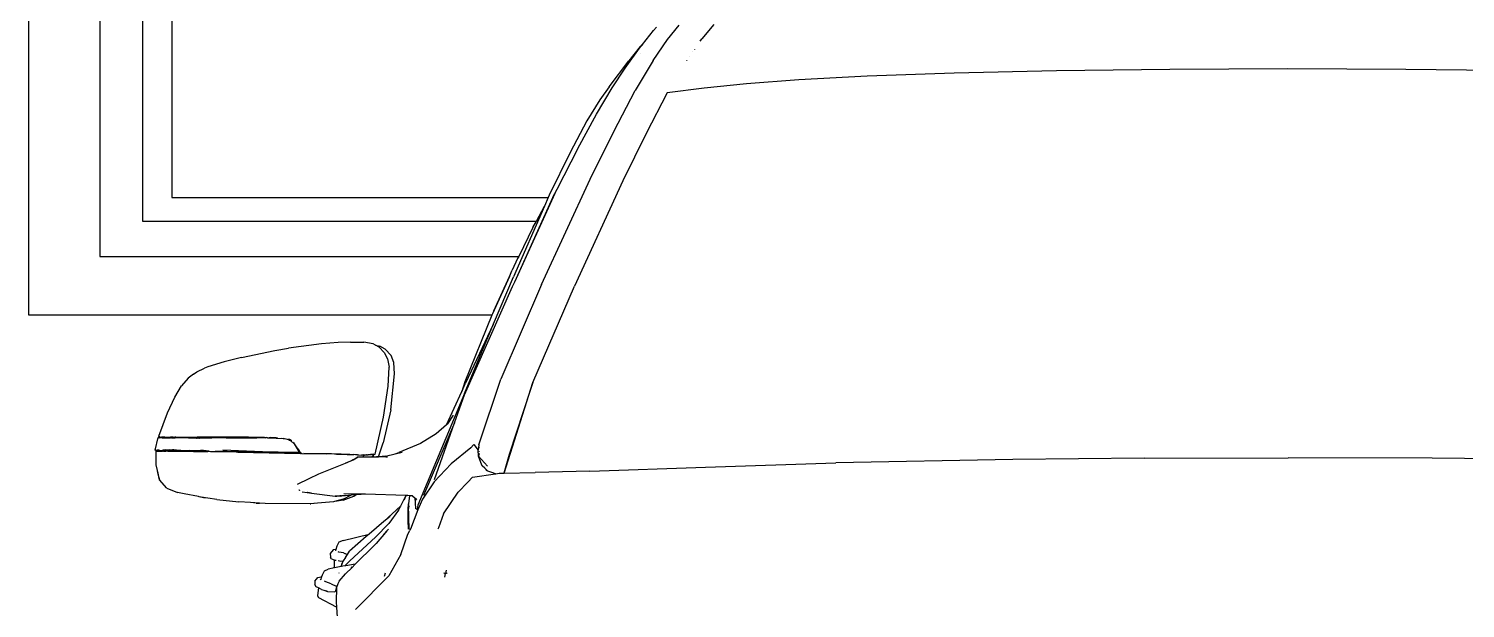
# Model space of a CAD drawing. Header units: inches. Extents: x 7263 to 14962, y 1317 to 2926.
# Drawn here: x 7435.923 to 7437.143, y 1507.375 to 1507.867 of the extents above; entities that cross this region are included whole.
import ezdxf

# ---------------------------------------------------------------- set-up
doc = ezdxf.new("R2010")
doc.units = ezdxf.units.IN
doc.header["$MEASUREMENT"] = 0

msp = doc.modelspace()

# ---------------------------------------------------------------- linework, layer by layer
for p, q in [((7435.9232, 1507.6235), (7435.9232, 1508.8235)), ((7435.9232, 1507.6235), (7435.9232, 1508.8235)), ((7435.9835, 1508.7735), (7435.9835, 1507.6735)), ((7436.0199, 1508.7435), (7436.0199, 1507.7035)), ((7436.0446, 1508.7235), (7436.0446, 1507.7235)), ((7436.4442, 1507.8534), (7436.4538, 1507.8654)), ((7436.4563, 1507.8681), (7436.4538, 1507.8654)), ((7436.4657, 1507.8575), (7436.4756, 1507.8697)), ((7436.5049, 1507.8703), (7436.4948, 1507.8581)), ((7436.4418, 1507.8503), (7436.4442, 1507.8534)), ((7436.4424, 1507.8517), (7436.4442, 1507.8534)), ((7436.4533, 1507.8397), (7436.4657, 1507.8575)), ((7436.4933, 1507.8561), (7436.4948, 1507.8581)), ((7436.4938, 1507.8567), (7436.4933, 1507.8561)), ((7436.4296, 1507.8334), (7436.4418, 1507.8503)), ((7436.4424, 1507.8517), (7436.4328, 1507.8396)), ((7436.4423, 1507.8456), (7436.4424, 1507.8456)), ((7436.4822, 1507.84), (7436.4822, 1507.8401)), ((7436.4845, 1507.8433), (7436.4844, 1507.8433)), ((7436.487, 1507.8471), (7436.4871, 1507.8471)), ((7436.4885, 1507.8492), (7436.4884, 1507.8489)), ((7436.416, 1507.8173), (7436.4328, 1507.8396)), ((7436.4186, 1507.8167), (7436.4296, 1507.8334)), ((7436.4533, 1507.8397), (7436.4381, 1507.8142)), ((7436.4819, 1507.8396), (7436.4819, 1507.8397)), ((7436.7089, 1507.8291), (7436.635, 1507.8266)), ((7436.796, 1507.831), (7436.7089, 1507.8291)), ((7436.892, 1507.8322), (7436.796, 1507.831)), ((7436.9923, 1507.8326), (7436.892, 1507.8322)), ((7437.0926, 1507.8322), (7436.9923, 1507.8326)), ((7437.1886, 1507.831), (7437.0926, 1507.8322)), ((7436.4053, 1507.7942), (7436.4186, 1507.8167)), ((7436.416, 1507.8173), (7436.4082, 1507.8063)), ((7436.4968, 1507.8163), (7436.4654, 1507.8124)), ((7436.5326, 1507.82), (7436.4968, 1507.8163)), ((7436.5772, 1507.8235), (7436.5326, 1507.82)), ((7436.635, 1507.8266), (7436.5772, 1507.8235)), ((7436.4082, 1507.8063), (7436.3972, 1507.7886)), ((7436.4199, 1507.7794), (7436.4381, 1507.8142)), ((7436.4654, 1507.8124), (7436.4474, 1507.7777)), ((7436.3893, 1507.765), (7436.4053, 1507.7942)), ((7436.3972, 1507.7886), (7436.3829, 1507.7617)), ((7436.3999, 1507.7391), (7436.4199, 1507.7794)), ((7436.4474, 1507.7777), (7436.4275, 1507.7375)), ((7436.3829, 1507.7617), (7436.3651, 1507.7254)), ((7436.3893, 1507.765), (7436.3716, 1507.7304)), ((7436.3358, 1507.6519), (7436.3716, 1507.7304)), ((7436.3586, 1507.6497), (7436.3999, 1507.7391)), ((7436.3716, 1507.7304), (7436.3696, 1507.7265)), ((7436.4275, 1507.7375), (7436.3865, 1507.6483)), ((7436.0446, 1507.7235), (7436.3642, 1507.7235)), ((7436.3358, 1507.6519), (7436.3696, 1507.7265)), ((7436.3642, 1507.7235), (7436.361, 1507.7161)), ((7436.3651, 1507.7254), (7436.3642, 1507.7235)), ((7436.361, 1507.7161), (7436.3347, 1507.6562)), ((7436.3542, 1507.7035), (7436.361, 1507.7161)), ((7436.0199, 1507.7035), (7436.3542, 1507.7035)), ((7436.3512, 1507.698), (7436.3392, 1507.6735)), ((7436.3512, 1507.698), (7436.3542, 1507.7035)), ((7436.3542, 1507.7035), (7436.3543, 1507.7035)), ((7435.9835, 1507.6735), (7436.3392, 1507.6735)), ((7436.3383, 1507.6716), (7436.3338, 1507.6618)), ((7436.3392, 1507.6735), (7436.3383, 1507.6716)), ((7436.3313, 1507.6563), (7436.3338, 1507.6618)), ((7436.2932, 1507.5561), (7436.334, 1507.6478)), ((7436.3313, 1507.6563), (7436.3169, 1507.6247)), ((7436.3179, 1507.6163), (7436.3347, 1507.6562)), ((7436.3182, 1507.6274), (7436.3313, 1507.6563)), ((7436.3586, 1507.6497), (7436.324, 1507.5694)), ((7436.334, 1507.6478), (7436.3358, 1507.6519)), ((7436.3513, 1507.5664), (7436.3865, 1507.6483)), ((7436.3164, 1507.6235), (7435.9232, 1507.6235)), ((7436.3164, 1507.6235), (7435.9232, 1507.6235)), ((7436.3164, 1507.6235), (7436.2936, 1507.5669)), ((7436.3169, 1507.6247), (7436.3164, 1507.6235)), ((7436.3182, 1507.6274), (7436.3169, 1507.6247)), ((7436.2932, 1507.5572), (7436.3179, 1507.6163)), ((7436.3174, 1507.6158), (7436.294, 1507.566)), ((7436.3174, 1507.6158), (7436.3179, 1507.6163)), ((7436.1719, 1507.5994), (7436.1436, 1507.5955)), ((7436.186, 1507.6005), (7436.1719, 1507.5994)), ((7436.1963, 1507.6007), (7436.186, 1507.6005)), ((7436.1963, 1507.6007), (7436.2078, 1507.6007)), ((7436.2156, 1507.5992), (7436.2078, 1507.6007)), ((7436.2177, 1507.5981), (7436.2156, 1507.5992)), ((7436.2177, 1507.5981), (7436.2214, 1507.5973)), ((7436.2208, 1507.5963), (7436.2177, 1507.5981)), ((7436.2251, 1507.5919), (7436.2208, 1507.5963)), ((7436.2259, 1507.5948), (7436.2214, 1507.5973)), ((7436.089, 1507.5841), (7436.0752, 1507.5796)), ((7436.1039, 1507.5876), (7436.089, 1507.5841)), ((7436.1039, 1507.5876), (7436.1322, 1507.5936)), ((7436.1322, 1507.5936), (7436.1436, 1507.5955)), ((7436.2251, 1507.5919), (7436.2279, 1507.5865)), ((7436.2308, 1507.5895), (7436.2259, 1507.5948)), ((7436.2279, 1507.5865), (7436.2292, 1507.5794)), ((7436.2331, 1507.5833), (7436.2308, 1507.5895)), ((7436.0631, 1507.5736), (7436.0586, 1507.5701)), ((7436.0631, 1507.5736), (7436.0659, 1507.5756)), ((7436.0659, 1507.5756), (7436.0725, 1507.5786)), ((7436.0752, 1507.5796), (7436.0725, 1507.5786)), ((7436.2285, 1507.5634), (7436.2292, 1507.5794)), ((7436.2305, 1507.5433), (7436.2337, 1507.5739)), ((7436.2337, 1507.5739), (7436.2331, 1507.5833)), ((7436.0472, 1507.5541), (7436.053, 1507.5636)), ((7436.0586, 1507.5701), (7436.053, 1507.5636)), ((7436.2245, 1507.5371), (7436.2285, 1507.5634)), ((7436.2936, 1507.5669), (7436.2908, 1507.5589)), ((7436.2908, 1507.5589), (7436.294, 1507.566)), ((7436.3055, 1507.5135), (7436.324, 1507.5694)), ((7436.3268, 1507.4895), (7436.3496, 1507.5612)), ((7436.3493, 1507.5604), (7436.331, 1507.5052)), ((7436.3513, 1507.5664), (7436.3493, 1507.5604)), ((7436.3496, 1507.5612), (7436.3493, 1507.5604)), ((7436.3496, 1507.5612), (7436.3513, 1507.5664)), ((7436.0409, 1507.5408), (7436.0472, 1507.5541)), ((7436.2932, 1507.5572), (7436.2535, 1507.4622)), ((7436.2779, 1507.5304), (7436.2908, 1507.5589)), ((7436.2848, 1507.5322), (7436.2932, 1507.5561)), ((7436.0337, 1507.5208), (7436.0409, 1507.5408)), ((7436.2172, 1507.5057), (7436.2245, 1507.5371)), ((7436.2305, 1507.5433), (7436.2242, 1507.5151)), ((7436.2789, 1507.5313), (7436.2838, 1507.5388)), ((7436.2691, 1507.5228), (7436.2559, 1507.5147)), ((7436.2848, 1507.5322), (7436.2583, 1507.4706)), ((7436.2678, 1507.484), (7436.2848, 1507.5322)), ((7436.2779, 1507.5304), (7436.2691, 1507.5228)), ((7436.2789, 1507.5313), (7436.2779, 1507.5304)), ((7436.0306, 1507.509), (7436.0332, 1507.5197)), ((7436.0336, 1507.5198), (7436.0332, 1507.5197)), ((7436.0332, 1507.5197), (7436.0335, 1507.5197)), ((7436.0332, 1507.5197), (7436.0335, 1507.5196)), ((7436.0336, 1507.5198), (7436.0335, 1507.5197)), ((7436.0335, 1507.5197), (7436.0342, 1507.5196)), ((7436.0335, 1507.5197), (7436.0335, 1507.5196)), ((7436.0335, 1507.5196), (7436.0337, 1507.5195)), ((7436.0336, 1507.5198), (7436.0346, 1507.52)), ((7436.0342, 1507.5196), (7436.0336, 1507.5198)), ((7436.0336, 1507.5198), (7436.0336, 1507.5198)), ((7436.0336, 1507.5198), (7436.0336, 1507.5198)), ((7436.034, 1507.5206), (7436.0337, 1507.5208)), ((7436.0339, 1507.5195), (7436.0337, 1507.5195)), ((7436.0342, 1507.5196), (7436.0339, 1507.5195)), ((7436.0342, 1507.5195), (7436.0339, 1507.5195)), ((7436.0344, 1507.5202), (7436.034, 1507.5206)), ((7436.0344, 1507.5203), (7436.034, 1507.5206)), ((7436.0346, 1507.52), (7436.0342, 1507.5196)), ((7436.0343, 1507.5199), (7436.0342, 1507.5196)), ((7436.0342, 1507.5196), (7436.0342, 1507.5195)), ((7436.0344, 1507.5195), (7436.0342, 1507.5195)), ((7436.0346, 1507.52), (7436.0343, 1507.5199)), ((7436.0344, 1507.5203), (7436.0344, 1507.5202)), ((7436.0346, 1507.5201), (7436.0344, 1507.5203)), ((7436.0344, 1507.5202), (7436.0346, 1507.5201)), ((7436.0344, 1507.5195), (7436.0346, 1507.52)), ((7436.0347, 1507.5195), (7436.0344, 1507.5195)), ((7436.0348, 1507.52), (7436.0346, 1507.5201)), ((7436.0346, 1507.5201), (7436.0348, 1507.52)), ((7436.0346, 1507.52), (7436.0346, 1507.5201)), ((7436.0346, 1507.5201), (7436.0346, 1507.5201)), ((7436.0346, 1507.52), (7436.0346, 1507.52)), ((7436.0348, 1507.52), (7436.0346, 1507.52)), ((7436.0361, 1507.5196), (7436.0347, 1507.5195)), ((7436.0348, 1507.52), (7436.035, 1507.52)), ((7436.035, 1507.52), (7436.0352, 1507.52)), ((7436.0352, 1507.52), (7436.0357, 1507.52)), ((7436.0357, 1507.52), (7436.0358, 1507.52)), ((7436.0363, 1507.52), (7436.0358, 1507.52)), ((7436.0361, 1507.5196), (7436.0363, 1507.52)), ((7436.0364, 1507.5196), (7436.0361, 1507.5196)), ((7436.0365, 1507.52), (7436.0363, 1507.52)), ((7436.0364, 1507.5196), (7436.0435, 1507.5196)), ((7436.0367, 1507.52), (7436.0365, 1507.52)), ((7436.037, 1507.52), (7436.0367, 1507.52)), ((7436.0371, 1507.52), (7436.037, 1507.52)), ((7436.0372, 1507.52), (7436.0371, 1507.52)), ((7436.0386, 1507.52), (7436.0372, 1507.52)), ((7436.0386, 1507.52), (7436.0436, 1507.52)), ((7436.0436, 1507.52), (7436.0435, 1507.5196)), ((7436.0437, 1507.5196), (7436.0435, 1507.5196)), ((7436.0438, 1507.52), (7436.0436, 1507.52)), ((7436.0437, 1507.5196), (7436.0438, 1507.52)), ((7436.0444, 1507.5196), (7436.0437, 1507.5196)), ((7436.0457, 1507.52), (7436.0438, 1507.52)), ((7436.0444, 1507.5196), (7436.0456, 1507.5196)), ((7436.0457, 1507.52), (7436.0456, 1507.5196)), ((7436.0456, 1507.5196), (7436.0474, 1507.5196)), ((7436.0457, 1507.52), (7436.0467, 1507.52)), ((7436.0467, 1507.52), (7436.0471, 1507.52)), ((7436.0477, 1507.52), (7436.0471, 1507.52)), ((7436.0476, 1507.5196), (7436.0474, 1507.5196)), ((7436.0476, 1507.5196), (7436.0477, 1507.52)), ((7436.0478, 1507.5196), (7436.0476, 1507.5196)), ((7436.048, 1507.52), (7436.0477, 1507.52)), ((7436.048, 1507.52), (7436.0478, 1507.5196)), ((7436.0527, 1507.5196), (7436.0478, 1507.5196)), ((7436.048, 1507.52), (7436.0661, 1507.52)), ((7436.0589, 1507.5196), (7436.0527, 1507.5196)), ((7436.0589, 1507.5196), (7436.0787, 1507.5196)), ((7436.0589, 1507.5196), (7436.0616, 1507.5194)), ((7436.0616, 1507.5194), (7436.0621, 1507.5194)), ((7436.0621, 1507.5194), (7436.0655, 1507.5192)), ((7436.0621, 1507.5194), (7436.0742, 1507.5194)), ((7436.0655, 1507.5192), (7436.0656, 1507.5192)), ((7436.0677, 1507.5192), (7436.0656, 1507.5192)), ((7436.0656, 1507.5192), (7436.0663, 1507.5191)), ((7436.0663, 1507.52), (7436.0661, 1507.52)), ((7436.0744, 1507.52), (7436.0663, 1507.52)), ((7436.0677, 1507.5192), (7436.0663, 1507.5191)), ((7436.0677, 1507.5192), (7436.0678, 1507.5192)), ((7436.0678, 1507.5192), (7436.068, 1507.5192)), ((7436.068, 1507.5192), (7436.0681, 1507.5192)), ((7436.0742, 1507.5194), (7436.0681, 1507.5192)), ((7436.0787, 1507.5196), (7436.0742, 1507.5194)), ((7436.1097, 1507.5199), (7436.0744, 1507.52)), ((7436.1214, 1507.5197), (7436.0744, 1507.52)), ((7436.0787, 1507.5196), (7436.1214, 1507.5197)), ((7436.1231, 1507.5196), (7436.0787, 1507.5196)), ((7436.0908, 1507.5195), (7436.0787, 1507.5196)), ((7436.0908, 1507.5195), (7436.1032, 1507.5195)), ((7436.1138, 1507.5191), (7436.0908, 1507.5195)), ((7436.1032, 1507.5195), (7436.1165, 1507.5192)), ((7436.1165, 1507.5192), (7436.1138, 1507.5191)), ((7436.1231, 1507.5196), (7436.1165, 1507.5192)), ((7436.1235, 1507.5197), (7436.1214, 1507.5197)), ((7436.1245, 1507.5196), (7436.1231, 1507.5196)), ((7436.1245, 1507.5196), (7436.1235, 1507.5197)), ((7436.1245, 1507.5196), (7436.125, 1507.5197)), ((7436.1258, 1507.5196), (7436.125, 1507.5197)), ((7436.1258, 1507.5196), (7436.1275, 1507.5196)), ((7436.1258, 1507.5196), (7436.1272, 1507.5196)), ((7436.1272, 1507.5196), (7436.1333, 1507.5193)), ((7436.1292, 1507.5196), (7436.1272, 1507.5196)), ((7436.1275, 1507.5196), (7436.1288, 1507.5197)), ((7436.1292, 1507.5196), (7436.1288, 1507.5197)), ((7436.1295, 1507.5196), (7436.1292, 1507.5196)), ((7436.1295, 1507.5196), (7436.1326, 1507.5196)), ((7436.13, 1507.5196), (7436.1295, 1507.5196)), ((7436.1333, 1507.5193), (7436.13, 1507.5196)), ((7436.1326, 1507.5196), (7436.13, 1507.5196)), ((7436.1326, 1507.5196), (7436.1329, 1507.5196)), ((7436.1329, 1507.5196), (7436.1347, 1507.5192)), ((7436.1332, 1507.5196), (7436.1329, 1507.5196)), ((7436.1332, 1507.5196), (7436.1344, 1507.5196)), ((7436.1333, 1507.5193), (7436.1347, 1507.5192)), ((7436.1347, 1507.5192), (7436.1392, 1507.519)), ((7436.1377, 1507.5193), (7436.1392, 1507.519)), ((7436.1392, 1507.519), (7436.1415, 1507.5187)), ((7436.143, 1507.518), (7436.1392, 1507.519)), ((7436.1444, 1507.5174), (7436.143, 1507.518)), ((7436.1438, 1507.5184), (7436.144, 1507.5184)), ((7436.1442, 1507.5182), (7436.144, 1507.5184)), ((7436.1451, 1507.5177), (7436.144, 1507.5184)), ((7436.1444, 1507.5174), (7436.1453, 1507.5172)), ((7436.1446, 1507.5172), (7436.1444, 1507.5174)), ((7436.1453, 1507.5172), (7436.1445, 1507.5179)), ((7436.1454, 1507.5171), (7436.1446, 1507.5172)), ((7436.1455, 1507.5168), (7436.1446, 1507.5172)), ((7436.1451, 1507.5177), (7436.1451, 1507.5177)), ((7436.1453, 1507.5177), (7436.1451, 1507.5177)), ((7436.1459, 1507.5172), (7436.1451, 1507.5177)), ((7436.1459, 1507.5172), (7436.1453, 1507.5177)), ((7436.1454, 1507.5171), (7436.1453, 1507.5172)), ((7436.1457, 1507.5168), (7436.1454, 1507.5171)), ((7436.1457, 1507.5168), (7436.1455, 1507.5168)), ((7436.1459, 1507.5167), (7436.1455, 1507.5168)), ((7436.1459, 1507.5167), (7436.1457, 1507.5168)), ((7436.146, 1507.5172), (7436.1459, 1507.5172)), ((7436.1486, 1507.5144), (7436.1459, 1507.5167)), ((7436.146, 1507.5172), (7436.1462, 1507.5171)), ((7436.1463, 1507.517), (7436.1462, 1507.517)), ((7436.1465, 1507.5168), (7436.1463, 1507.517)), ((7436.1463, 1507.517), (7436.1464, 1507.517)), ((7436.1465, 1507.5169), (7436.1464, 1507.517)), ((7436.1465, 1507.5169), (7436.1465, 1507.5168)), ((7436.1466, 1507.5168), (7436.1465, 1507.5168)), ((7436.1466, 1507.5168), (7436.1466, 1507.5168)), ((7436.1478, 1507.5157), (7436.1486, 1507.5144)), ((7436.1486, 1507.5144), (7436.1527, 1507.5073)), ((7436.1486, 1507.5144), (7436.1509, 1507.5111)), ((7436.151, 1507.5109), (7436.1509, 1507.5111)), ((7436.151, 1507.5117), (7436.151, 1507.5118)), ((7436.151, 1507.5109), (7436.1511, 1507.5108)), ((7436.1511, 1507.5108), (7436.1525, 1507.509)), ((7436.1511, 1507.5108), (7436.1521, 1507.5093)), ((7436.2203, 1507.5034), (7436.2242, 1507.5151)), ((7436.2559, 1507.5147), (7436.2374, 1507.5069)), ((7436.2986, 1507.5109), (7436.282, 1507.4975)), ((7436.3011, 1507.5137), (7436.2986, 1507.5109)), ((7436.2991, 1507.5128), (7436.2991, 1507.5128)), ((7436.3011, 1507.5137), (7436.3047, 1507.5091)), ((7436.3055, 1507.5135), (7436.3047, 1507.5091)), ((7436.3055, 1507.5117), (7436.3054, 1507.5114)), ((7436.3056, 1507.5112), (7436.3054, 1507.5109)), ((7436.0313, 1507.5083), (7436.0306, 1507.509)), ((7436.0308, 1507.509), (7436.0306, 1507.509)), ((7436.0308, 1507.509), (7436.0313, 1507.5083)), ((7436.0312, 1507.5089), (7436.0308, 1507.509)), ((7436.0312, 1507.5089), (7436.0315, 1507.5088)), ((7436.0312, 1507.5089), (7436.0312, 1507.5089)), ((7436.0312, 1507.5089), (7436.0314, 1507.5089)), ((7436.0314, 1507.5087), (7436.0313, 1507.5083)), ((7436.0313, 1507.5083), (7436.0319, 1507.5082)), ((7436.0315, 1507.5088), (7436.0314, 1507.5089)), ((7436.0314, 1507.5089), (7436.0315, 1507.5089)), ((7436.0315, 1507.5088), (7436.0314, 1507.5087)), ((7436.0314, 1507.5087), (7436.0319, 1507.5082)), ((7436.0315, 1507.5089), (7436.0315, 1507.5088)), ((7436.0315, 1507.5089), (7436.0322, 1507.5089)), ((7436.0319, 1507.5082), (7436.0315, 1507.5081)), ((7436.0315, 1507.4966), (7436.0315, 1507.5081)), ((7436.0319, 1507.5082), (7436.032, 1507.5082)), ((7436.0323, 1507.5083), (7436.032, 1507.5082)), ((7436.032, 1507.5082), (7436.0324, 1507.5082)), ((7436.032, 1507.5082), (7436.032, 1507.5082)), ((7436.032, 1507.5082), (7436.0324, 1507.5082)), ((7436.0325, 1507.5089), (7436.0322, 1507.5089)), ((7436.0324, 1507.5083), (7436.0323, 1507.5083)), ((7436.0323, 1507.5081), (7436.0323, 1507.508)), ((7436.0325, 1507.5089), (7436.0324, 1507.5088)), ((7436.0324, 1507.5082), (7436.034, 1507.5081)), ((7436.0324, 1507.508), (7436.0324, 1507.5081)), ((7436.0325, 1507.5088), (7436.0325, 1507.5089)), ((7436.0339, 1507.5089), (7436.0325, 1507.5089)), ((7436.0325, 1507.5089), (7436.0325, 1507.5089)), ((7436.0339, 1507.5089), (7436.0365, 1507.5088)), ((7436.0339, 1507.508), (7436.034, 1507.5081)), ((7436.0341, 1507.5088), (7436.034, 1507.5088)), ((7436.034, 1507.5085), (7436.0341, 1507.5087)), ((7436.034, 1507.5081), (7436.0344, 1507.5081)), ((7436.0341, 1507.5087), (7436.0341, 1507.5088)), ((7436.0341, 1507.5088), (7436.0343, 1507.5085)), ((7436.0342, 1507.5084), (7436.0341, 1507.5087)), ((7436.0343, 1507.5084), (7436.0342, 1507.5084)), ((7436.0343, 1507.5085), (7436.0343, 1507.5087)), ((7436.0343, 1507.5085), (7436.0343, 1507.5084)), ((7436.0344, 1507.5084), (7436.0343, 1507.5084)), ((7436.0345, 1507.5084), (7436.0344, 1507.5084)), ((7436.0345, 1507.5084), (7436.0344, 1507.5084)), ((7436.0345, 1507.5081), (7436.0344, 1507.5081)), ((7436.0344, 1507.5081), (7436.0344, 1507.5081)), ((7436.0344, 1507.5081), (7436.0347, 1507.5081)), ((7436.0346, 1507.5086), (7436.0345, 1507.5084)), ((7436.0347, 1507.5085), (7436.0345, 1507.5084)), ((7436.0345, 1507.5084), (7436.0345, 1507.5084)), ((7436.0351, 1507.5083), (7436.0345, 1507.5084)), ((7436.0349, 1507.5084), (7436.0345, 1507.5084)), ((7436.0346, 1507.5082), (7436.0347, 1507.5081)), ((7436.0347, 1507.5081), (7436.035, 1507.5082)), ((7436.035, 1507.5082), (7436.0354, 1507.5082)), ((7436.0354, 1507.5082), (7436.0355, 1507.5082)), ((7436.0356, 1507.5082), (7436.0355, 1507.5082)), ((7436.0356, 1507.5082), (7436.0356, 1507.5081)), ((7436.0356, 1507.5081), (7436.0363, 1507.5081)), ((7436.0363, 1507.5081), (7436.0365, 1507.5081)), ((7436.0373, 1507.509), (7436.0365, 1507.5088)), ((7436.0368, 1507.5088), (7436.0365, 1507.5088)), ((7436.0367, 1507.5081), (7436.0365, 1507.5081)), ((7436.0365, 1507.5081), (7436.0367, 1507.5081)), ((7436.0373, 1507.5081), (7436.0367, 1507.5081)), ((7436.0367, 1507.5081), (7436.0367, 1507.5081)), ((7436.0369, 1507.5088), (7436.0368, 1507.5088)), ((7436.0372, 1507.5089), (7436.0369, 1507.5088)), ((7436.0397, 1507.5087), (7436.0369, 1507.5088)), ((7436.0372, 1507.5089), (7436.0373, 1507.509)), ((7436.0399, 1507.5087), (7436.0372, 1507.5089)), ((7436.0394, 1507.5094), (7436.0373, 1507.509)), ((7436.0375, 1507.5081), (7436.0373, 1507.5081)), ((7436.0375, 1507.5081), (7436.0375, 1507.5081)), ((7436.0375, 1507.5081), (7436.0377, 1507.5081)), ((7436.0377, 1507.5081), (7436.0378, 1507.5081)), ((7436.0378, 1507.5081), (7436.038, 1507.5081)), ((7436.038, 1507.5081), (7436.0382, 1507.5081)), ((7436.0382, 1507.5081), (7436.0383, 1507.5081)), ((7436.0383, 1507.5081), (7436.0384, 1507.5081)), ((7436.0383, 1507.5081), (7436.0383, 1507.5081)), ((7436.0384, 1507.5081), (7436.0384, 1507.5081)), ((7436.0384, 1507.5081), (7436.0384, 1507.5081)), ((7436.0384, 1507.5081), (7436.0389, 1507.5081)), ((7436.0389, 1507.5081), (7436.0396, 1507.5081)), ((7436.0397, 1507.5087), (7436.0391, 1507.5086)), ((7436.0394, 1507.5094), (7436.0412, 1507.5094)), ((7436.0394, 1507.5094), (7436.0411, 1507.5091)), ((7436.0406, 1507.5081), (7436.0396, 1507.5081)), ((7436.0399, 1507.5087), (7436.0397, 1507.5087)), ((7436.0411, 1507.5087), (7436.0397, 1507.5087)), ((7436.0411, 1507.5091), (7436.0399, 1507.5087)), ((7436.0411, 1507.5087), (7436.0399, 1507.5087)), ((7436.0411, 1507.5085), (7436.04, 1507.5085)), ((7436.0411, 1507.5081), (7436.0406, 1507.5081)), ((7436.0411, 1507.5091), (7436.0412, 1507.5091)), ((7436.0412, 1507.5091), (7436.0411, 1507.5087)), ((7436.0411, 1507.5087), (7436.0411, 1507.5085)), ((7436.0414, 1507.5086), (7436.0411, 1507.5087)), ((7436.0411, 1507.5085), (7436.0411, 1507.5084)), ((7436.0413, 1507.5085), (7436.0411, 1507.5085)), ((7436.0411, 1507.5081), (7436.0411, 1507.508)), ((7436.0413, 1507.5081), (7436.0411, 1507.5081)), ((7436.0412, 1507.5094), (7436.0415, 1507.5094)), ((7436.0412, 1507.5094), (7436.0412, 1507.5091)), ((7436.0412, 1507.5091), (7436.0414, 1507.509)), ((7436.0414, 1507.5091), (7436.0412, 1507.5091)), ((7436.0413, 1507.5085), (7436.0414, 1507.5086)), ((7436.0413, 1507.5083), (7436.0413, 1507.5085)), ((7436.0432, 1507.5085), (7436.0413, 1507.5085)), ((7436.0413, 1507.5081), (7436.0431, 1507.5082)), ((7436.0413, 1507.508), (7436.0413, 1507.5081)), ((7436.0431, 1507.5081), (7436.0413, 1507.5081)), ((7436.0414, 1507.5091), (7436.0415, 1507.5094)), ((7436.0426, 1507.5094), (7436.0414, 1507.5091)), ((7436.0414, 1507.509), (7436.0414, 1507.5091)), ((7436.0414, 1507.509), (7436.0419, 1507.5089)), ((7436.0414, 1507.5086), (7436.0414, 1507.509)), ((7436.0414, 1507.5087), (7436.0419, 1507.5089)), ((7436.0414, 1507.5087), (7436.0425, 1507.5088)), ((7436.0414, 1507.5087), (7436.0414, 1507.5086)), ((7436.0432, 1507.5086), (7436.0414, 1507.5087)), ((7436.0415, 1507.5094), (7436.0426, 1507.5094)), ((7436.0419, 1507.5089), (7436.0434, 1507.5094)), ((7436.0419, 1507.5089), (7436.0425, 1507.5088)), ((7436.0425, 1507.5088), (7436.0433, 1507.5088)), ((7436.0425, 1507.5088), (7436.0432, 1507.5086)), ((7436.0426, 1507.5082), (7436.0425, 1507.5082)), ((7436.0426, 1507.5094), (7436.0431, 1507.5094)), ((7436.0426, 1507.5082), (7436.0431, 1507.5083)), ((7436.0431, 1507.5094), (7436.0434, 1507.5094)), ((7436.0432, 1507.5085), (7436.0431, 1507.5083)), ((7436.0431, 1507.5083), (7436.0431, 1507.5082)), ((7436.0431, 1507.5083), (7436.0435, 1507.5083)), ((7436.0431, 1507.5082), (7436.0435, 1507.5081)), ((7436.0431, 1507.5081), (7436.0431, 1507.508)), ((7436.0435, 1507.5081), (7436.0431, 1507.5081)), ((7436.0433, 1507.5088), (7436.0432, 1507.5086)), ((7436.0433, 1507.5086), (7436.0432, 1507.5086)), ((7436.0432, 1507.5086), (7436.0432, 1507.5085)), ((7436.0434, 1507.5085), (7436.0432, 1507.5085)), ((7436.0434, 1507.5094), (7436.0433, 1507.5088)), ((7436.0444, 1507.5089), (7436.0433, 1507.5086)), ((7436.0433, 1507.5088), (7436.0444, 1507.5089)), ((7436.0433, 1507.5086), (7436.0481, 1507.5081)), ((7436.0451, 1507.5086), (7436.0433, 1507.5086)), ((7436.0434, 1507.5094), (7436.0439, 1507.5094)), ((7436.0435, 1507.5081), (7436.044, 1507.5081)), ((7436.0439, 1507.5094), (7436.0453, 1507.5095)), ((7436.0439, 1507.5094), (7436.0446, 1507.509)), ((7436.0441, 1507.5081), (7436.044, 1507.5081)), ((7436.0441, 1507.5081), (7436.0446, 1507.5081)), ((7436.0446, 1507.509), (7436.0444, 1507.5089)), ((7436.0444, 1507.5089), (7436.0446, 1507.5089)), ((7436.0453, 1507.5092), (7436.0446, 1507.509)), ((7436.0446, 1507.509), (7436.0446, 1507.5089)), ((7436.0446, 1507.5089), (7436.0452, 1507.509)), ((7436.0446, 1507.5089), (7436.0451, 1507.5086)), ((7436.0446, 1507.5081), (7436.0448, 1507.5081)), ((7436.0448, 1507.5081), (7436.045, 1507.5081)), ((7436.045, 1507.508), (7436.045, 1507.5081)), ((7436.045, 1507.5081), (7436.0454, 1507.5081)), ((7436.0451, 1507.5086), (7436.0452, 1507.509)), ((7436.0455, 1507.5086), (7436.0451, 1507.5086)), ((7436.0451, 1507.5086), (7436.0451, 1507.5086)), ((7436.0452, 1507.509), (7436.0453, 1507.5092)), ((7436.0452, 1507.509), (7436.0455, 1507.509)), ((7436.0453, 1507.5092), (7436.0453, 1507.5095)), ((7436.0453, 1507.5095), (7436.0456, 1507.5095)), ((7436.0456, 1507.5093), (7436.0453, 1507.5092)), ((7436.0454, 1507.5081), (7436.0454, 1507.5081)), ((7436.0454, 1507.5081), (7436.0454, 1507.508)), ((7436.0454, 1507.5081), (7436.0455, 1507.5081)), ((7436.0456, 1507.5093), (7436.0455, 1507.509)), ((7436.0455, 1507.509), (7436.0455, 1507.5086)), ((7436.0455, 1507.509), (7436.0461, 1507.509)), ((7436.0463, 1507.5086), (7436.0455, 1507.5086)), ((7436.0455, 1507.5081), (7436.0481, 1507.5081)), ((7436.0456, 1507.5095), (7436.0456, 1507.5093)), ((7436.0456, 1507.5095), (7436.046, 1507.5095)), ((7436.046, 1507.5094), (7436.0456, 1507.5093)), ((7436.046, 1507.5095), (7436.046, 1507.5094)), ((7436.046, 1507.5095), (7436.0463, 1507.5095)), ((7436.0463, 1507.5095), (7436.046, 1507.5094)), ((7436.046, 1507.5094), (7436.0461, 1507.509)), ((7436.0461, 1507.509), (7436.0485, 1507.5092)), ((7436.0461, 1507.509), (7436.0463, 1507.5086)), ((7436.0463, 1507.5095), (7436.0485, 1507.5092)), ((7436.0523, 1507.5087), (7436.0463, 1507.5086)), ((7436.0523, 1507.5087), (7436.0481, 1507.5081)), ((7436.0481, 1507.5081), (7436.0628, 1507.5079)), ((7436.0485, 1507.5092), (7436.0523, 1507.5087)), ((7436.0523, 1507.5087), (7436.0596, 1507.5086)), ((7436.0596, 1507.5086), (7436.0692, 1507.5091)), ((7436.0753, 1507.508), (7436.0596, 1507.5086)), ((7436.0633, 1507.5078), (7436.0628, 1507.5079)), ((7436.0633, 1507.5078), (7436.0753, 1507.508)), ((7436.0994, 1507.5072), (7436.0633, 1507.5078)), ((7436.0761, 1507.5081), (7436.0692, 1507.5091)), ((7436.0761, 1507.5081), (7436.0753, 1507.508)), ((7436.0764, 1507.5081), (7436.0761, 1507.5081)), ((7436.0764, 1507.5081), (7436.0776, 1507.508)), ((7436.0776, 1507.508), (7436.0791, 1507.508)), ((7436.0791, 1507.508), (7436.0815, 1507.508)), ((7436.0817, 1507.5079), (7436.0815, 1507.508)), ((7436.0824, 1507.5079), (7436.0817, 1507.5079)), ((7436.0837, 1507.5079), (7436.0824, 1507.5079)), ((7436.0843, 1507.5079), (7436.0837, 1507.5079)), ((7436.0876, 1507.5079), (7436.0843, 1507.5079)), ((7436.091, 1507.5078), (7436.0843, 1507.5079)), ((7436.091, 1507.5078), (7436.0876, 1507.5079)), ((7436.0897, 1507.5079), (7436.0876, 1507.5079)), ((7436.088, 1507.5093), (7436.1351, 1507.5074)), ((7436.0897, 1507.5079), (7436.091, 1507.5078)), ((7436.1351, 1507.5074), (7436.0897, 1507.5079)), ((7436.0914, 1507.5078), (7436.091, 1507.5078)), ((7436.0917, 1507.5078), (7436.0914, 1507.5078)), ((7436.0914, 1507.5078), (7436.0914, 1507.5078)), ((7436.0917, 1507.5078), (7436.1004, 1507.5076)), ((7436.1006, 1507.5072), (7436.0994, 1507.5072)), ((7436.1004, 1507.5076), (7436.1073, 1507.5075)), ((7436.1006, 1507.5072), (7436.1537, 1507.5063)), ((7436.1006, 1507.5072), (7436.1389, 1507.5068)), ((7436.1006, 1507.5072), (7436.1537, 1507.5063)), ((7436.128, 1507.5071), (7436.1073, 1507.5075)), ((7436.1389, 1507.5068), (7436.1073, 1507.5075)), ((7436.131, 1507.5071), (7436.128, 1507.5071)), ((7436.1315, 1507.5071), (7436.131, 1507.5071)), ((7436.1464, 1507.5068), (7436.1315, 1507.5071)), ((7436.1529, 1507.5067), (7436.1315, 1507.5071)), ((7436.1351, 1507.5074), (7436.1383, 1507.5074)), ((7436.1383, 1507.5074), (7436.1497, 1507.5071)), ((7436.1383, 1507.5074), (7436.148, 1507.5073)), ((7436.153, 1507.5066), (7436.1389, 1507.5068)), ((7436.1529, 1507.5066), (7436.1464, 1507.5068)), ((7436.1464, 1507.5068), (7436.1464, 1507.5068)), ((7436.148, 1507.5073), (7436.1497, 1507.5071)), ((7436.148, 1507.5073), (7436.1527, 1507.5073)), ((7436.1497, 1507.5071), (7436.1528, 1507.5068)), ((7436.1497, 1507.5071), (7436.1527, 1507.5071)), ((7436.1521, 1507.5093), (7436.1525, 1507.509)), ((7436.1521, 1507.5093), (7436.1531, 1507.5079)), ((7436.1525, 1507.509), (7436.153, 1507.5083)), ((7436.1527, 1507.5073), (7436.1531, 1507.5071)), ((7436.1527, 1507.5073), (7436.1527, 1507.5071)), ((7436.1527, 1507.5071), (7436.1531, 1507.5071)), ((7436.1527, 1507.5071), (7436.1528, 1507.5068)), ((7436.153, 1507.5083), (7436.1528, 1507.5087)), ((7436.1528, 1507.5068), (7436.1529, 1507.5067)), ((7436.1528, 1507.5068), (7436.1536, 1507.5067)), ((7436.1529, 1507.5067), (7436.1529, 1507.5066)), ((7436.1536, 1507.5067), (7436.1529, 1507.5067)), ((7436.1529, 1507.5066), (7436.153, 1507.5066)), ((7436.1536, 1507.5066), (7436.1529, 1507.5066)), ((7436.1532, 1507.508), (7436.153, 1507.5083)), ((7436.153, 1507.5066), (7436.1537, 1507.5063)), ((7436.1531, 1507.5084), (7436.1532, 1507.5084)), ((7436.1531, 1507.5079), (7436.1534, 1507.5076)), ((7436.1531, 1507.5079), (7436.1536, 1507.5072)), ((7436.1531, 1507.5071), (7436.1536, 1507.5068)), ((7436.1534, 1507.5076), (7436.1532, 1507.508)), ((7436.1534, 1507.5076), (7436.1535, 1507.5076)), ((7436.1535, 1507.5075), (7436.1535, 1507.5076)), ((7436.1536, 1507.5072), (7436.1535, 1507.5075)), ((7436.1535, 1507.5075), (7436.1536, 1507.5075)), ((7436.1535, 1507.5075), (7436.154, 1507.507)), ((7436.1535, 1507.5075), (7436.1538, 1507.5071)), ((7436.1536, 1507.5072), (7436.1537, 1507.5071)), ((7436.1536, 1507.5067), (7436.1538, 1507.5068)), ((7436.1536, 1507.5068), (7436.1538, 1507.5068)), ((7436.1536, 1507.5067), (7436.1536, 1507.5068)), ((7436.1536, 1507.5066), (7436.1536, 1507.5067)), ((7436.1537, 1507.5064), (7436.1536, 1507.5066)), ((7436.1539, 1507.5066), (7436.1536, 1507.5066)), ((7436.1537, 1507.5071), (7436.1538, 1507.5071)), ((7436.1537, 1507.5071), (7436.1539, 1507.5067)), ((7436.1537, 1507.5063), (7436.1537, 1507.5063)), ((7436.1551, 1507.5062), (7436.1537, 1507.5063)), ((7436.1537, 1507.5063), (7436.1538, 1507.5063)), ((7436.1537, 1507.5063), (7436.1538, 1507.5063)), ((7436.1538, 1507.5074), (7436.1538, 1507.5074)), ((7436.1538, 1507.5071), (7436.154, 1507.507)), ((7436.1538, 1507.5071), (7436.154, 1507.5067)), ((7436.1538, 1507.5068), (7436.1539, 1507.5067)), ((7436.1538, 1507.5063), (7436.1539, 1507.5066)), ((7436.1538, 1507.5063), (7436.1543, 1507.5066)), ((7436.1539, 1507.5066), (7436.1539, 1507.5067)), ((7436.1539, 1507.5067), (7436.154, 1507.5067)), ((7436.1539, 1507.5067), (7436.1539, 1507.5067)), ((7436.154, 1507.5067), (7436.1539, 1507.5067)), ((7436.1541, 1507.5066), (7436.1539, 1507.5066)), ((7436.154, 1507.507), (7436.154, 1507.507)), ((7436.154, 1507.507), (7436.154, 1507.507)), ((7436.154, 1507.507), (7436.1542, 1507.5067)), ((7436.154, 1507.5067), (7436.1541, 1507.5067)), ((7436.154, 1507.5067), (7436.1541, 1507.5066)), ((7436.1541, 1507.5067), (7436.1542, 1507.5067)), ((7436.1542, 1507.5067), (7436.1543, 1507.5066)), ((7436.1543, 1507.5067), (7436.1542, 1507.5067)), ((7436.1543, 1507.5066), (7436.1545, 1507.5066)), ((7436.1543, 1507.5066), (7436.1551, 1507.5062)), ((7436.1551, 1507.5062), (7436.1551, 1507.5062)), ((7436.1551, 1507.5062), (7436.1552, 1507.5062)), ((7436.1552, 1507.5062), (7436.1757, 1507.5058)), ((7436.1757, 1507.5058), (7436.1569, 1507.5062)), ((7436.179, 1507.5058), (7436.1757, 1507.5058)), ((7436.1803, 1507.5058), (7436.179, 1507.5058)), ((7436.1828, 1507.5057), (7436.1803, 1507.5058)), ((7436.1845, 1507.5057), (7436.1828, 1507.5057)), ((7436.1935, 1507.5054), (7436.1845, 1507.5057)), ((7436.1884, 1507.5055), (7436.1845, 1507.5057)), ((7436.1845, 1507.5057), (7436.1958, 1507.5055)), ((7436.1922, 1507.4981), (7436.1986, 1507.5007)), ((7436.1973, 1507.4999), (7436.1922, 1507.4981)), ((7436.1935, 1507.5054), (7436.1991, 1507.5053)), ((7436.1958, 1507.5055), (7436.2006, 1507.5053)), ((7436.1986, 1507.5007), (7436.1973, 1507.4999)), ((7436.1986, 1507.5007), (7436.2028, 1507.5033)), ((7436.2011, 1507.5021), (7436.1986, 1507.5007)), ((7436.2024, 1507.5051), (7436.1991, 1507.5053)), ((7436.1992, 1507.5052), (7436.1991, 1507.5052)), ((7436.2006, 1507.5053), (7436.2036, 1507.505)), ((7436.2028, 1507.5033), (7436.2011, 1507.5021)), ((7436.2024, 1507.5051), (7436.2058, 1507.5047)), ((7436.2028, 1507.5033), (7436.2069, 1507.5033)), ((7436.2036, 1507.505), (7436.2072, 1507.5048)), ((7436.2072, 1507.5048), (7436.2058, 1507.5047)), ((7436.2071, 1507.5039), (7436.2069, 1507.5033)), ((7436.2069, 1507.5033), (7436.2071, 1507.5033)), ((7436.2071, 1507.5033), (7436.2074, 1507.5043)), ((7436.2071, 1507.5033), (7436.2093, 1507.5033)), ((7436.2072, 1507.5048), (7436.2074, 1507.5048)), ((7436.2076, 1507.5052), (7436.2074, 1507.5048)), ((7436.2074, 1507.5048), (7436.2076, 1507.5048)), ((7436.2076, 1507.5048), (7436.2077, 1507.5052)), ((7436.2099, 1507.505), (7436.2076, 1507.5048)), ((7436.2076, 1507.5048), (7436.2083, 1507.5047)), ((7436.2083, 1507.5047), (7436.2131, 1507.5053)), ((7436.2083, 1507.5047), (7436.2106, 1507.5051)), ((7436.2093, 1507.5033), (7436.2094, 1507.5034)), ((7436.2093, 1507.5033), (7436.2131, 1507.5033)), ((7436.2099, 1507.505), (7436.21, 1507.5052)), ((7436.2106, 1507.5051), (7436.2099, 1507.505)), ((7436.2107, 1507.5053), (7436.2106, 1507.5051)), ((7436.2106, 1507.5051), (7436.2114, 1507.5051)), ((7436.2114, 1507.5051), (7436.2137, 1507.5054)), ((7436.2131, 1507.5053), (7436.2114, 1507.5051)), ((7436.2131, 1507.5053), (7436.2137, 1507.5053)), ((7436.2131, 1507.5033), (7436.2131, 1507.5033)), ((7436.2131, 1507.5033), (7436.2147, 1507.5033)), ((7436.2137, 1507.5053), (7436.2172, 1507.5057)), ((7436.2137, 1507.5054), (7436.2146, 1507.5056)), ((7436.2137, 1507.5055), (7436.2137, 1507.5054)), ((7436.2155, 1507.5055), (7436.2137, 1507.5053)), ((7436.2137, 1507.5054), (7436.2137, 1507.5053)), ((7436.2147, 1507.5033), (7436.2151, 1507.5045)), ((7436.2147, 1507.5033), (7436.2156, 1507.5033)), ((7436.2162, 1507.5052), (7436.2155, 1507.5055)), ((7436.2156, 1507.5033), (7436.2162, 1507.5052)), ((7436.2156, 1507.5033), (7436.2186, 1507.5033)), ((7436.2203, 1507.5034), (7436.2186, 1507.5033)), ((7436.2186, 1507.5033), (7436.2202, 1507.5033)), ((7436.2202, 1507.5033), (7436.2203, 1507.5034)), ((7436.2264, 1507.5033), (7436.2202, 1507.5033)), ((7436.226, 1507.504), (7436.2203, 1507.5034)), ((7436.226, 1507.504), (7436.2343, 1507.5059)), ((7436.2264, 1507.5033), (7436.2272, 1507.5035)), ((7436.2264, 1507.5033), (7436.2272, 1507.5035)), ((7436.2264, 1507.5033), (7436.2278, 1507.5033)), ((7436.2343, 1507.5059), (7436.2403, 1507.5072)), ((7436.2343, 1507.5059), (7436.2374, 1507.5069)), ((7436.3052, 1507.5038), (7436.3047, 1507.5091)), ((7436.3052, 1507.5043), (7436.3058, 1507.5056)), ((7436.3078, 1507.4962), (7436.3052, 1507.5038)), ((7436.3127, 1507.4953), (7436.3052, 1507.5038)), ((7436.3053, 1507.5081), (7436.3057, 1507.5076)), ((7436.3058, 1507.5059), (7436.3053, 1507.5059)), ((7436.3053, 1507.5056), (7436.3054, 1507.5056)), ((7436.3054, 1507.5056), (7436.3058, 1507.5056)), ((7436.331, 1507.5052), (7436.3266, 1507.4895)), ((7436.7588, 1507.5012), (7436.6086, 1507.4982)), ((7436.8702, 1507.5022), (7436.7588, 1507.5012)), ((7436.8702, 1507.5022), (7436.9927, 1507.5026)), ((7437.1149, 1507.5022), (7436.9927, 1507.5026)), ((7437.2288, 1507.5011), (7437.1149, 1507.5022)), ((7436.0325, 1507.4918), (7436.0315, 1507.4966)), ((7436.0325, 1507.4909), (7436.0325, 1507.4918)), ((7436.0328, 1507.4902), (7436.0325, 1507.4918)), ((7436.0328, 1507.4902), (7436.0325, 1507.4909)), ((7436.0328, 1507.49), (7436.0328, 1507.4902)), ((7436.0328, 1507.49), (7436.0332, 1507.4879)), ((7436.0341, 1507.4837), (7436.0328, 1507.49)), ((7436.0332, 1507.4879), (7436.0341, 1507.4837)), ((7436.1613, 1507.4849), (7436.1694, 1507.4888)), ((7436.1694, 1507.4888), (7436.1922, 1507.4981)), ((7436.282, 1507.4975), (7436.2673, 1507.4821)), ((7436.3, 1507.486), (7436.3196, 1507.4889)), ((7436.3083, 1507.4957), (7436.3078, 1507.4962)), ((7436.3083, 1507.4957), (7436.3082, 1507.4954)), ((7436.3104, 1507.4938), (7436.3083, 1507.4957)), ((7436.3102, 1507.4933), (7436.3104, 1507.4938)), ((7436.3111, 1507.4931), (7436.3104, 1507.4938)), ((7436.3111, 1507.4931), (7436.3109, 1507.4926)), ((7436.3131, 1507.4913), (7436.3111, 1507.4931)), ((7436.3131, 1507.4913), (7436.3116, 1507.4918)), ((7436.3182, 1507.4896), (7436.3131, 1507.4913)), ((7436.3196, 1507.4889), (7436.3182, 1507.4896)), ((7436.3196, 1507.4889), (7436.3197, 1507.489)), ((7436.3197, 1507.489), (7436.3226, 1507.4894)), ((7436.3226, 1507.4894), (7436.3266, 1507.4895)), ((7436.3266, 1507.4895), (7436.3268, 1507.4895)), ((7436.3268, 1507.4895), (7436.3532, 1507.4899)), ((7436.3997, 1507.4913), (7436.3532, 1507.4899)), ((7436.3997, 1507.4913), (7436.4978, 1507.4947)), ((7436.4978, 1507.4947), (7436.6086, 1507.4982)), ((7436.0404, 1507.4766), (7436.0341, 1507.4837)), ((7436.0404, 1507.4766), (7436.0496, 1507.4731)), ((7436.1514, 1507.4801), (7436.1613, 1507.4849)), ((7436.1528, 1507.4751), (7436.1528, 1507.4752)), ((7436.1528, 1507.475), (7436.1528, 1507.4751)), ((7436.1528, 1507.4751), (7436.153, 1507.475)), ((7436.153, 1507.475), (7436.1528, 1507.475)), ((7436.153, 1507.4749), (7436.1528, 1507.475)), ((7436.1528, 1507.475), (7436.1528, 1507.475)), ((7436.153, 1507.475), (7436.1531, 1507.4749)), ((7436.153, 1507.4749), (7436.1531, 1507.4749)), ((7436.1532, 1507.4749), (7436.1531, 1507.4749)), ((7436.1532, 1507.4749), (7436.1532, 1507.4748)), ((7436.2673, 1507.4821), (7436.2574, 1507.4675)), ((7436.2879, 1507.4733), (7436.2959, 1507.4819)), ((7436.3, 1507.486), (7436.2959, 1507.4819)), ((7436.0551, 1507.4718), (7436.0496, 1507.4731)), ((7436.0672, 1507.4696), (7436.0551, 1507.4718)), ((7436.068, 1507.4694), (7436.0672, 1507.4696)), ((7436.0717, 1507.4686), (7436.068, 1507.4694)), ((7436.0753, 1507.4683), (7436.068, 1507.4694)), ((7436.0753, 1507.4683), (7436.0717, 1507.4686)), ((7436.0829, 1507.4671), (7436.0753, 1507.4683)), ((7436.0829, 1507.4671), (7436.1015, 1507.4652)), ((7436.1114, 1507.4645), (7436.1015, 1507.4652)), ((7436.1162, 1507.464), (7436.1114, 1507.4645)), ((7436.1192, 1507.464), (7436.1114, 1507.4645)), ((7436.1162, 1507.464), (7436.1192, 1507.464)), ((7436.1239, 1507.4636), (7436.1192, 1507.464)), ((7436.1622, 1507.4634), (7436.1239, 1507.4636)), ((7436.1554, 1507.4736), (7436.1595, 1507.4731)), ((7436.1598, 1507.473), (7436.1595, 1507.4731)), ((7436.1595, 1507.4731), (7436.1633, 1507.4726)), ((7436.1633, 1507.4726), (7436.1598, 1507.473)), ((7436.1683, 1507.4639), (7436.1622, 1507.4634)), ((7436.1622, 1507.4634), (7436.1627, 1507.4634)), ((7436.1683, 1507.4639), (7436.1627, 1507.4634)), ((7436.1633, 1507.4726), (7436.1834, 1507.4699)), ((7436.1819, 1507.4652), (7436.1683, 1507.4639)), ((7436.1828, 1507.4655), (7436.1819, 1507.4652)), ((7436.1901, 1507.4674), (7436.1828, 1507.4655)), ((7436.1851, 1507.4657), (7436.1828, 1507.4655)), ((7436.1834, 1507.4699), (7436.1849, 1507.47)), ((7436.1857, 1507.47), (7436.1834, 1507.4699)), ((7436.1849, 1507.47), (7436.1867, 1507.4702)), ((7436.1857, 1507.47), (7436.1849, 1507.47)), ((7436.1901, 1507.4665), (7436.1851, 1507.4657)), ((7436.1862, 1507.4699), (7436.1857, 1507.47)), ((7436.1865, 1507.47), (7436.1857, 1507.47)), ((7436.1865, 1507.47), (7436.1862, 1507.4699)), ((7436.1872, 1507.4701), (7436.1865, 1507.47)), ((7436.1882, 1507.47), (7436.1865, 1507.47)), ((7436.1867, 1507.4702), (7436.1882, 1507.4703)), ((7436.1867, 1507.4702), (7436.1872, 1507.4701)), ((7436.1882, 1507.4703), (7436.1872, 1507.4701)), ((7436.1872, 1507.4701), (7436.1882, 1507.47)), ((7436.1922, 1507.4706), (7436.1882, 1507.47)), ((7436.1882, 1507.47), (7436.189, 1507.4704)), ((7436.1882, 1507.4703), (7436.189, 1507.4704)), ((7436.189, 1507.4704), (7436.1922, 1507.4706)), ((7436.1901, 1507.4674), (7436.1971, 1507.471)), ((7436.1901, 1507.4665), (7436.1993, 1507.4699)), ((7436.2054, 1507.4717), (7436.1908, 1507.4718)), ((7436.1922, 1507.4706), (7436.1971, 1507.471)), ((7436.1971, 1507.471), (7436.2013, 1507.4714)), ((7436.1993, 1507.4699), (7436.2013, 1507.4714)), ((7436.2013, 1507.4714), (7436.2054, 1507.4717)), ((7436.2054, 1507.4717), (7436.2075, 1507.4719)), ((7436.209, 1507.4717), (7436.2054, 1507.4717)), ((7436.2433, 1507.4704), (7436.209, 1507.4717)), ((7436.2433, 1507.4704), (7436.2389, 1507.4615)), ((7436.2435, 1507.4704), (7436.242, 1507.4667)), ((7436.242, 1507.4667), (7436.2436, 1507.4704)), ((7436.2435, 1507.4704), (7436.2433, 1507.4704)), ((7436.2436, 1507.4704), (7436.2435, 1507.4704)), ((7436.2449, 1507.4704), (7436.2436, 1507.4704)), ((7436.245, 1507.4704), (7436.2448, 1507.4701)), ((7436.2449, 1507.4704), (7436.2448, 1507.4702)), ((7436.245, 1507.4704), (7436.2449, 1507.4704)), ((7436.2464, 1507.4703), (7436.245, 1507.4704)), ((7436.2455, 1507.4613), (7436.2457, 1507.4629)), ((7436.2457, 1507.4629), (7436.2456, 1507.4614)), ((7436.2464, 1507.4703), (7436.2457, 1507.4637)), ((7436.2457, 1507.4637), (7436.2457, 1507.4633)), ((7436.2457, 1507.4629), (7436.2457, 1507.4633)), ((7436.2489, 1507.4702), (7436.2464, 1507.4703)), ((7436.2489, 1507.4702), (7436.2514, 1507.4682)), ((7436.2515, 1507.4643), (7436.2514, 1507.4682)), ((7436.2514, 1507.4682), (7436.2518, 1507.4679)), ((7436.2515, 1507.4643), (7436.2518, 1507.4679)), ((7436.252, 1507.4591), (7436.2515, 1507.4643)), ((7436.2518, 1507.4679), (7436.2527, 1507.4672)), ((7436.2535, 1507.4622), (7436.2529, 1507.4589)), ((7436.2574, 1507.4675), (7436.2537, 1507.4583)), ((7436.2753, 1507.4549), (7436.2879, 1507.4733)), ((7436.2248, 1507.4484), (7436.2389, 1507.4615)), ((7436.23, 1507.4527), (7436.2248, 1507.4484)), ((7436.2372, 1507.4582), (7436.2289, 1507.4468)), ((7436.2367, 1507.4579), (7436.2374, 1507.4585)), ((7436.2374, 1507.4585), (7436.2372, 1507.4582)), ((7436.2383, 1507.4604), (7436.2374, 1507.4585)), ((7436.2384, 1507.4607), (7436.2381, 1507.4601)), ((7436.2381, 1507.4601), (7436.2383, 1507.4604)), ((7436.2384, 1507.4607), (7436.2383, 1507.4604)), ((7436.2389, 1507.4615), (7436.2384, 1507.4607)), ((7436.2453, 1507.4513), (7436.2454, 1507.4561)), ((7436.2456, 1507.4516), (7436.2453, 1507.4513)), ((7436.2453, 1507.4492), (7436.2453, 1507.4513)), ((7436.2458, 1507.4615), (7436.2454, 1507.4586)), ((7436.2456, 1507.4614), (7436.2454, 1507.4586)), ((7436.2454, 1507.4609), (7436.2455, 1507.4613)), ((7436.2454, 1507.4586), (7436.2454, 1507.4609)), ((7436.2454, 1507.4586), (7436.2455, 1507.4562)), ((7436.2454, 1507.4561), (7436.2454, 1507.4586)), ((7436.2454, 1507.4561), (7436.2455, 1507.4562)), ((7436.2455, 1507.4613), (7436.2456, 1507.4614)), ((7436.2455, 1507.4562), (7436.2458, 1507.4565)), ((7436.2455, 1507.4562), (7436.2456, 1507.4516)), ((7436.2456, 1507.4614), (7436.2458, 1507.4616)), ((7436.2459, 1507.4518), (7436.2456, 1507.4516)), ((7436.2456, 1507.4516), (7436.2459, 1507.4421)), ((7436.2537, 1507.4583), (7436.2473, 1507.4419)), ((7436.2529, 1507.4589), (7436.252, 1507.4591)), ((7436.2529, 1507.4589), (7436.2528, 1507.4586)), ((7436.2537, 1507.4583), (7436.2528, 1507.4586)), ((7436.2753, 1507.4549), (7436.2711, 1507.4432)), ((7436.1903, 1507.4323), (7436.2123, 1507.4378)), ((7436.2123, 1507.4378), (7436.2107, 1507.4366)), ((7436.2248, 1507.4484), (7436.2123, 1507.4378)), ((7436.2289, 1507.4468), (7436.2175, 1507.4351)), ((7436.2262, 1507.4391), (7436.2181, 1507.4298)), ((7436.2242, 1507.4377), (7436.2243, 1507.4377)), ((7436.2262, 1507.4391), (7436.2264, 1507.4394)), ((7436.2264, 1507.4403), (7436.2264, 1507.4394)), ((7436.227, 1507.4401), (7436.2264, 1507.4394)), ((7436.2264, 1507.4394), (7436.2264, 1507.4395)), ((7436.2264, 1507.4394), (7436.2264, 1507.4394)), ((7436.227, 1507.4401), (7436.2271, 1507.4402)), ((7436.2273, 1507.4404), (7436.2271, 1507.4402)), ((7436.2271, 1507.4402), (7436.2271, 1507.4402)), ((7436.2286, 1507.4419), (7436.2273, 1507.4404)), ((7436.2273, 1507.4404), (7436.2273, 1507.4404)), ((7436.239, 1507.4205), (7436.245, 1507.4376)), ((7436.245, 1507.4376), (7436.2469, 1507.4409)), ((7436.2456, 1507.4419), (7436.2453, 1507.4492)), ((7436.2459, 1507.4421), (7436.2469, 1507.4419)), ((7436.2469, 1507.4419), (7436.2473, 1507.4419)), ((7436.2473, 1507.4419), (7436.2469, 1507.4409)), ((7436.2711, 1507.4432), (7436.2706, 1507.4419)), ((7436.1848, 1507.4275), (7436.184, 1507.4247)), ((7436.1866, 1507.4309), (7436.1848, 1507.4275)), ((7436.1903, 1507.4323), (7436.1866, 1507.4309)), ((7436.2098, 1507.4358), (7436.1955, 1507.4232)), ((7436.2175, 1507.4351), (7436.1958, 1507.4151)), ((7436.2157, 1507.4272), (7436.2015, 1507.4133)), ((7436.2084, 1507.4347), (7436.2084, 1507.4346)), ((7436.209, 1507.4366), (7436.2089, 1507.4366)), ((7436.209, 1507.4366), (7436.2099, 1507.4369)), ((7436.2107, 1507.4366), (7436.209, 1507.4366)), ((7436.2107, 1507.4366), (7436.2098, 1507.4358)), ((7436.2157, 1507.4272), (7436.2181, 1507.4298)), ((7436.2172, 1507.4288), (7436.2157, 1507.4272)), ((7436.2181, 1507.4298), (7436.2172, 1507.4288)), ((7436.1816, 1507.4243), (7436.1792, 1507.4213)), ((7436.1792, 1507.4213), (7436.1793, 1507.4183)), ((7436.1803, 1507.4167), (7436.1793, 1507.4183)), ((7436.1803, 1507.4167), (7436.1826, 1507.416)), ((7436.184, 1507.4247), (7436.1816, 1507.4243)), ((7436.1826, 1507.416), (7436.1825, 1507.4096)), ((7436.1826, 1507.416), (7436.1835, 1507.4156)), ((7436.1835, 1507.4157), (7436.1835, 1507.4156)), ((7436.1835, 1507.4156), (7436.1842, 1507.4155)), ((7436.184, 1507.4247), (7436.1837, 1507.4235)), ((7436.1838, 1507.4235), (7436.1839, 1507.4236)), ((7436.1838, 1507.4235), (7436.1838, 1507.4235)), ((7436.1841, 1507.4247), (7436.184, 1507.4247)), ((7436.1858, 1507.4152), (7436.1883, 1507.4148)), ((7436.1866, 1507.4224), (7436.186, 1507.4227)), ((7436.1904, 1507.4217), (7436.1866, 1507.4224)), ((7436.1883, 1507.4148), (7436.1903, 1507.415)), ((7436.1885, 1507.4101), (7436.1893, 1507.4131)), ((7436.1893, 1507.4131), (7436.1885, 1507.4101)), ((7436.1903, 1507.415), (7436.1893, 1507.4131)), ((7436.192, 1507.4179), (7436.1903, 1507.415)), ((7436.1903, 1507.415), (7436.1904, 1507.415)), ((7436.1904, 1507.4217), (7436.1937, 1507.4205)), ((7436.1958, 1507.4151), (7436.1916, 1507.4107)), ((7436.1937, 1507.4204), (7436.1919, 1507.4209)), ((7436.192, 1507.4179), (7436.1937, 1507.4204)), ((7436.1937, 1507.4205), (7436.1955, 1507.4232)), ((7436.1937, 1507.4205), (7436.1938, 1507.4204)), ((7436.1937, 1507.4204), (7436.1937, 1507.4205)), ((7436.1938, 1507.4204), (7436.1937, 1507.4204)), ((7436.2015, 1507.4133), (7436.2004, 1507.4122)), ((7436.239, 1507.4205), (7436.2289, 1507.4024)), ((7436.1675, 1507.3995), (7436.1686, 1507.4008)), ((7436.1686, 1507.4008), (7436.1714, 1507.4015)), ((7436.1713, 1507.4), (7436.1717, 1507.4007)), ((7436.1714, 1507.4015), (7436.1721, 1507.4017)), ((7436.1717, 1507.4007), (7436.1721, 1507.4017)), ((7436.1721, 1507.4017), (7436.1727, 1507.4032)), ((7436.1721, 1507.4017), (7436.1723, 1507.4017)), ((7436.1727, 1507.4032), (7436.1743, 1507.4067)), ((7436.1743, 1507.4067), (7436.1775, 1507.4079)), ((7436.1828, 1507.409), (7436.1775, 1507.4079)), ((7436.1828, 1507.409), (7436.1825, 1507.4096)), ((7436.1885, 1507.4101), (7436.1828, 1507.409)), ((7436.1867, 1507.4045), (7436.1869, 1507.4048)), ((7436.1868, 1507.3977), (7436.1922, 1507.404)), ((7436.1916, 1507.4107), (7436.1885, 1507.4101)), ((7436.1885, 1507.4101), (7436.1885, 1507.4101)), ((7436.1925, 1507.4109), (7436.1916, 1507.4107)), ((7436.1977, 1507.4095), (7436.1922, 1507.404)), ((7436.2004, 1507.4122), (7436.1925, 1507.4109)), ((7436.1967, 1507.4099), (7436.1977, 1507.4095)), ((7436.2004, 1507.4122), (7436.1977, 1507.4095)), ((7436.2289, 1507.4024), (7436.2007, 1507.3738)), ((7436.2257, 1507.4045), (7436.225, 1507.4018)), ((7436.2755, 1507.4047), (7436.276, 1507.4047)), ((7436.276, 1507.4047), (7436.2755, 1507.4047)), ((7436.2762, 1507.4046), (7436.276, 1507.4047)), ((7436.2765, 1507.4042), (7436.2765, 1507.4045)), ((7436.2766, 1507.4013), (7436.277, 1507.4042)), ((7436.2775, 1507.4072), (7436.277, 1507.4042)), ((7436.2779, 1507.4045), (7436.2784, 1507.4045)), ((7436.2785, 1507.4044), (7436.2779, 1507.4045)), ((7436.1662, 1507.3979), (7436.1661, 1507.3949)), ((7436.1672, 1507.393), (7436.1661, 1507.3949)), ((7436.1662, 1507.3979), (7436.1675, 1507.3995)), ((7436.1691, 1507.3921), (7436.1672, 1507.393)), ((7436.1691, 1507.3921), (7436.1683, 1507.3856)), ((7436.1717, 1507.3908), (7436.1691, 1507.3921)), ((7436.1708, 1507.3988), (7436.1711, 1507.3995)), ((7436.1714, 1507.3994), (7436.1718, 1507.3998)), ((7436.1716, 1507.3993), (7436.1714, 1507.3994)), ((7436.1717, 1507.3908), (7436.1737, 1507.3902)), ((7436.1737, 1507.3902), (7436.1769, 1507.3891)), ((7436.1737, 1507.3902), (7436.1765, 1507.3895)), ((7436.1754, 1507.3973), (7436.1744, 1507.3978)), ((7436.18, 1507.3956), (7436.1754, 1507.3973)), ((7436.1769, 1507.3891), (7436.1831, 1507.3886)), ((7436.18, 1507.3956), (7436.1847, 1507.3932)), ((7436.1847, 1507.3932), (7436.1815, 1507.3946)), ((7436.1831, 1507.3886), (7436.1839, 1507.3897)), ((7436.1839, 1507.3897), (7436.1847, 1507.3932)), ((7436.1845, 1507.3923), (7436.1842, 1507.3803)), ((7436.1857, 1507.3955), (7436.1845, 1507.3923)), ((7436.1868, 1507.3977), (7436.1857, 1507.3955)), ((7436.1683, 1507.3856), (7436.169, 1507.3842)), ((7436.1694, 1507.3835), (7436.169, 1507.3842)), ((7436.1845, 1507.3758), (7436.1694, 1507.3835)), ((7436.1842, 1507.3803), (7436.1845, 1507.3758)), ((7436.1845, 1507.3758), (7436.1851, 1507.3672))]:
    msp.add_line(p, q)

doc.saveas('drawing.dxf')
